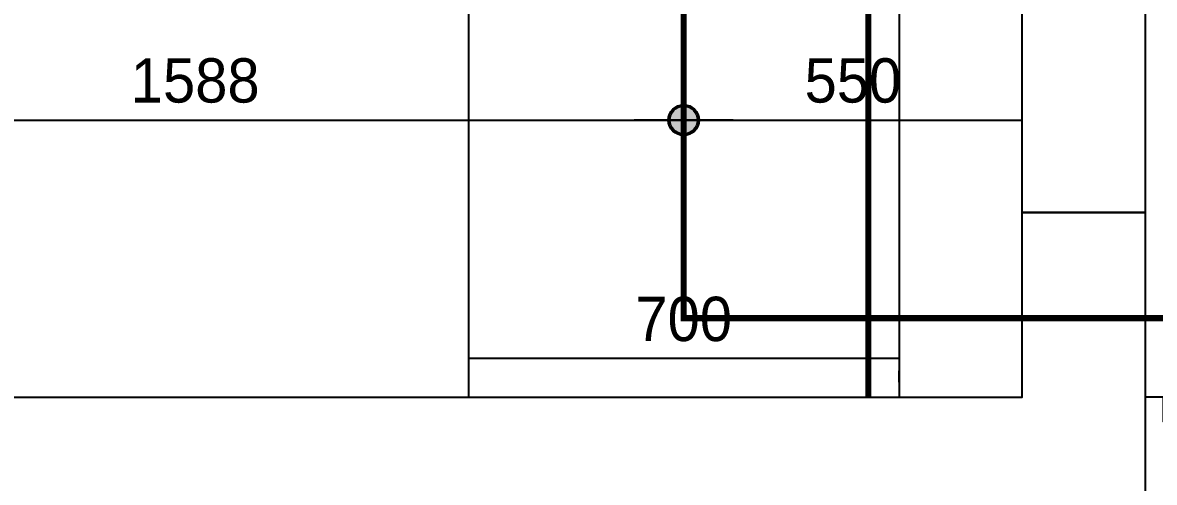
# Model space of a CAD drawing. Header units: millimetres. Extents: x -7413 to 64677, y 6112 to 38711.
# Drawn here: x 53076 to 54915, y 15878 to 16624 of the extents above; entities that cross this region are included whole.
import ezdxf

# ---------------------------------------------------------------- set-up
doc = ezdxf.new("R2010")
doc.units = ezdxf.units.MM
doc.header["$LTSCALE"] = 100
doc.linetypes.add('HID', pattern=[2.3, 1.5, -0.8])
doc.layers.get('Defpoints').update_dxf_attribs({"color": 139})
for name, color, linetype in [('06-LIGHT', 4, 'Continuous'), ('CEIL-LIGHT', 7, 'Continuous'), ('CO-DO-FR', 7, 'Continuous'), ('RC-LIGHT', 7, 'Continuous'), ('내부벽체선', 3, 'Continuous'), ('외곽선', 2, 'Continuous'), ('창호', 4, 'Continuous'), ('치수선', 1, 'Continuous')]:
    doc.layers.add(name, color=color, linetype=linetype)
doc.styles.add('YOURNAME', font='Dotum.ttf')
doc.dimstyles.new('40', dxfattribs={"dimscale": 40, "dimtxt": 1.8, "dimasz": 0.9, "dimexe": 0.5, "dimexo": 1, "dimgap": 0.7, "dimtad": 1, "dimdec": 0, "dimzin": 0, "dimdsep": 46, "dimtxsty": 'YOURNAME', "dimblk": 'NONE', "dimcen": 0, "dimclrd": 1, "dimclre": 1, "dimclrt": 7, "dimadec": 0, "dimazin": 0, "dimtfac": 1, "dimtdec": 0, "dimtix": 1, "dimtmove": 2, "dimatfit": 3, "dimldrblk": 'NONE', "dimfxl": 1, "dimtolj": 1, "dimtzin": 0, "dimarcsym": 0})

# ---------------------------------------------------------------- blocks, each defined once
blk = doc.blocks.new('평면도')
at = {"layer": 'CO-DO-FR'}
blk.add_lwpolyline([(17860.1, 11202.9), (17660.1, 11202.9), (17660.1, 11172.9), (17700.1, 11172.9), (17700.1, 11162.9), (17820.1, 11162.9), (17820.1, 11172.9), (17860.1, 11172.9), (17860.1, 11202.9)], close=True, dxfattribs=at)
at = {"layer": '외곽선'}
blk.add_lwpolyline([(17860.1, 14978.9), (17860.1, 11402.9), (18160.1, 11402.9), (18160.1, 11202.9), (17240.1, 11202.9), (17240.1, 11402.9), (17660.1, 11402.9), (17660.1, 14978.9), (17860.1, 14978.9)], dxfattribs=at)
at = {"layer": '창호'}
blk.add_lwpolyline([(18160.1, 11402.9), (20260.1, 11402.9), (20260.1, 11202.9), (18160.1, 11202.9)], close=True, dxfattribs=at)
blk = doc.blocks.new('천정도')
at = {"layer": '치수선', "rotation": 90}
blk.add_blockref('평면도', (93446.5, -1967.3), dxfattribs=at)
blk = doc.blocks.new('1')
at = {"linetype": 'Continuous'}
h = blk.add_hatch(color=4, dxfattribs=at)
h.dxf.hatch_style = 1
edge = h.paths.add_edge_path()
edge.add_arc((11539653.5, -14273503.8), 37.5, 0, 360)
at = {"color": 1, "linetype": 'Continuous'}
for p, q in [((11539653.5, -14273637.1), (11539653.5, -14273370.5)), ((11539520.2, -14273503.8), (11539786.8, -14273503.8))]:
    blk.add_line(p, q, dxfattribs=at)
at = {"color": 4, "linetype": 'Continuous'}
for radius in [41.5, 37.5]:
    blk.add_circle((11539653.5, -14273503.8), radius, dxfattribs=at)
blk = doc.blocks.new('*D176')
at = {"layer": 'Defpoints', "color": 0, "transparency": 16777216}
for p in [(53800.5, 16078.6), (53800.5, 16078.6), (54500.5, 16080.3)]:
    blk.add_point(p, dxfattribs=at)
at = {"layer": '치수선', "color": 1, "lineweight": -2, "transparency": 16777216}
for p, q in [((53800.5, 16118.6), (53800.5, 16098.6)), ((54500.5, 16078.6), (53800.5, 16078.6)), ((54500.5, 16040.3), (54500.5, 16058.6))]:
    blk.add_line(p, q, dxfattribs=at)
at = {"layer": '치수선', "color": 7, "transparency": 16777216, "insert": (54150.5, 16142.6), "char_height": 72, "attachment_point": 5, "style": 'YOURNAME'}
blk.add_mtext('\\A1;700', dxfattribs=at)
blk = doc.blocks.new('_None')
blk = doc.blocks.new('*D177')
at = {"layer": 'Defpoints', "color": 0, "transparency": 16777216}
for p in [(52562.5, 16466.1), (54150.5, 16466.1), (54150.5, 16466.1)]:
    blk.add_point(p, dxfattribs=at)
at = {"layer": '치수선', "color": 1, "lineweight": -2, "transparency": 16777216}
for p, q in [((52562.5, 16506.1), (52562.5, 16486.1)), ((52562.5, 16466.1), (54150.5, 16466.1)), ((54150.5, 16426.1), (54150.5, 16446.1))]:
    blk.add_line(p, q, dxfattribs=at)
at = {"layer": '치수선', "color": 7, "transparency": 16777216, "insert": (53356.5, 16530.1), "char_height": 72, "attachment_point": 5, "style": 'YOURNAME'}
blk.add_mtext('\\A1;1588', dxfattribs=at)
blk = doc.blocks.new('*D178')
at = {"layer": 'Defpoints', "color": 0, "transparency": 16777216}
for p in [(54150.5, 16466.1), (54700.5, 16466.1), (54700.5, 16466.1)]:
    blk.add_point(p, dxfattribs=at)
at = {"layer": '치수선', "color": 1, "lineweight": -2, "transparency": 16777216}
for p, q in [((54150.5, 16466.1), (54700.5, 16466.1)), ((54150.5, 16426.1), (54150.5, 16446.1)), ((54700.5, 16426.1), (54700.5, 16446.1))]:
    blk.add_line(p, q, dxfattribs=at)
at = {"layer": '치수선', "color": 7, "transparency": 16777216, "insert": (54425.5, 16530.1), "char_height": 72, "attachment_point": 5, "style": 'YOURNAME'}
blk.add_mtext('\\A1;550', dxfattribs=at)

msp = doc.modelspace()

# ---------------------------------------------------------------- linework, layer by layer
at = {"layer": '06-LIGHT', "color": 10, "linetype": 'HID', "const_width": 10}
for points in [[(55416, 13533.1), (55416, 16144.3), (54150.5, 16144.3), (54150.5, 18450.8), (49325.8, 18450.8), (49325.8, 17862.6), (44798, 17862.6), (44798, 13707.9), (45137.6, 13707.9), (45137.6, 12926)], [(54450.5, 18416.1), (54450.5, 16016.1)]]:
    msp.add_lwpolyline(points, dxfattribs=at)
at = {"layer": 'CEIL-LIGHT'}
for p, q in [((53800.5, 18416.1), (53800.5, 16016.1)), ((54500.5, 18416.1), (54500.5, 16016.1))]:
    msp.add_line(p, q, dxfattribs=at)

# ---------------------------------------------------------------- block references
at = {"layer": 'RC-LIGHT', "xscale": 0.6024096385271789, "yscale": 0.6024096385271789, "zscale": 0.6024096385271789, "rotation": 89.99999999999999}
msp.add_blockref('1', (-8544345.8, -6935132.4), dxfattribs=at)
at = {"layer": '내부벽체선'}
msp.add_blockref('천정도', (-27343.1, 123.2), dxfattribs=at)

# ---------------------------------------------------------------- dimensions: what is measured, and where the dimension line sits
at = {"layer": '치수선'}
for base, p1, p2, picture, middle in [((54150.5, 16466.1), (52562.5, 16466.1), (54150.5, 16466.1), '*D177', (53356.5, 16530.1)), ((54700.5, 16466.1), (54150.5, 16466.1), (54700.5, 16466.1), '*D178', (54425.5, 16530.1)), ((53800.5, 16078.6), (54500.5, 16080.3), (53800.5, 16078.6), '*D176', (54150.5, 16142.6))]:
    dim = msp.add_linear_dim(base=base, p1=p1, p2=p2, dimstyle='40', dxfattribs=at)
    dim.commit()
    dim.dimension.update_dxf_attribs({"geometry": picture, "text_midpoint": middle})

doc.saveas('drawing.dxf')
